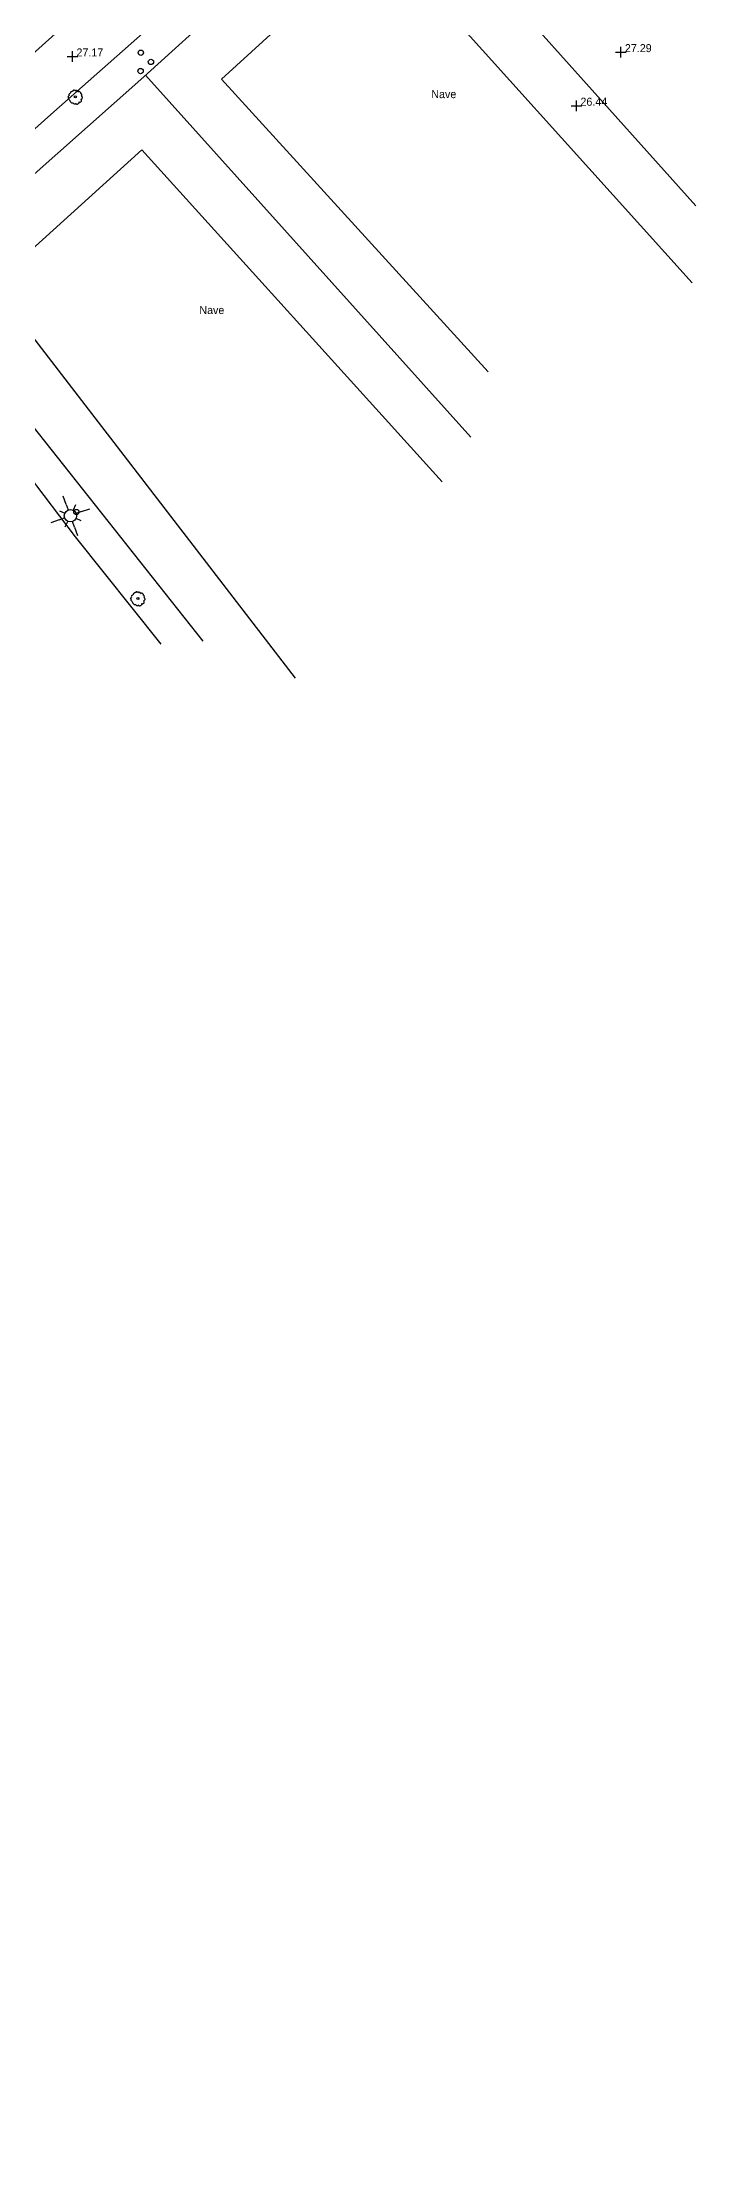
# Model space of a CAD drawing. Extents: x 471511 to 473316, y 4381952 to 4383346.
# Drawn here: x 472074.6 to 472135.8, y 4382256.7 to 4382454.5 of the extents above; entities that cross this region are included whole.
import ezdxf
from ezdxf.enums import TextEntityAlignment as Align

# ---------------------------------------------------------------- set-up
doc = ezdxf.new("R2010")
doc.units = 0
doc.header["$LTSCALE"] = 4
doc.header["$MEASUREMENT"] = 0
doc.header["$PDMODE"] = 2
doc.header["$PDSIZE"] = 0.5
doc.layers.get('0').update_dxf_attribs({"linetype": 'CONTINUOUS'})
for name, color, linetype in [('410', 201, 'CONTINUOUS'), ('411', 12, 'CONTINUOUS'), ('444', 7, 'CONTINUOUS'), ('7101', 7, 'CONTINUOUS'), ('7400', 2, 'CONTINUOUS'), ('7440', 7, 'CONTINUOUS'), ('7515', 53, 'CONTINUOUS'), ('8444', 7, 'CONTINUOUS')]:
    doc.layers.add(name, color=color, linetype=linetype)

# ---------------------------------------------------------------- blocks, each defined once
blk = doc.blocks.new('FAROLA')
at = {"color": 7}
for p, q in [((-1.04, 0.43), (-1.8, 0.75)), ((-1.04, 0.43), (-0.54, 0.22)), ((-0.43, 1.04), (-0.22, 0.54)), ((0.43, 1.04), (0.22, 0.54)), ((0.43, 1.04), (0.75, 1.8)), ((1.04, 0.43), (0.54, 0.22)), ((-1.04, -0.43), (-0.54, -0.22)), ((-0.43, -1.04), (-0.75, -1.8)), ((-0.43, -1.04), (-0.22, -0.54)), ((0.43, -1.04), (0.22, -0.54)), ((1.04, -0.43), (0.54, -0.22)), ((1.04, -0.43), (1.8, -0.75))]:
    blk.add_line(p, q, dxfattribs=at)
blk.add_circle((0, 0), 0.58, dxfattribs=at)
blk = doc.blocks.new('ARBOL')
at = {"color": 3}
for p, q in [((-1.26, 0.07), (-1.27, -0.01)), ((-1.23, 0.15), (-1.26, 0.07)), ((-1.17, 0.24), (-1.23, 0.15)), ((-1.18, 0.48), (-1.21, 0.39)), ((-1.21, 0.39), (-1.2, 0.31)), ((-1.2, 0.31), (-1.16, 0.22)), ((-1.11, 0.55), (-1.18, 0.48)), ((-1.03, 0.59), (-1.11, 0.55)), ((-1.01, 0.67), (-1.03, 0.59)), ((-0.96, 0.76), (-1.01, 0.67)), ((-0.92, 0.97), (-0.96, 0.88)), ((-0.96, 0.88), (-0.96, 0.7)), ((-0.85, 1.04), (-0.92, 0.97)), ((-0.77, 1.08), (-0.85, 1.04)), ((-0.7, 1.09), (-0.77, 1.08)), ((-0.5, 1.09), (-0.7, 1.09)), ((-0.49, 1.11), (-0.5, 1.08)), ((-0.46, 1.23), (-0.49, 1.11)), ((-0.38, 1.32), (-0.46, 1.23)), ((-0.31, 1.35), (-0.38, 1.32)), ((-0.23, 1.36), (-0.31, 1.35)), ((-0.11, 1.36), (-0.23, 1.36)), ((0, 1.35), (-0.11, 1.36)), ((0.07, 1.26), (0, 1.35)), ((0.12, 1.18), (0.07, 1.26)), ((0.17, 1.25), (0.12, 1.16)), ((0.12, 1.16), (0.12, 1.16)), ((0.24, 1.31), (0.17, 1.25)), ((0.32, 1.32), (0.24, 1.31)), ((0.39, 1.31), (0.32, 1.32)), ((0.55, 1.31), (0.39, 1.31)), ((0.62, 1.26), (0.55, 1.31)), ((0.7, 1.22), (0.62, 1.26)), ((0.76, 1.14), (0.7, 1.22)), ((0.77, 0.97), (0.7, 0.98)), ((0.77, 1.05), (0.76, 1.14)), ((0.77, 0.97), (0.77, 1.05)), ((0.86, 0.95), (0.77, 0.97)), ((0.96, 0.93), (0.86, 0.95)), ((1.03, 0.87), (0.96, 0.93)), ((1.07, 0.79), (1.03, 0.87)), ((1.08, 0.7), (1.07, 0.79)), ((1.1, 0.49), (1.07, 0.51)), ((1.08, 0.6), (1.08, 0.7)), ((1.09, 0.52), (1.08, 0.6)), ((1.17, 0.48), (1.1, 0.49)), ((1.25, 0.41), (1.17, 0.48)), ((1.29, 0.32), (1.25, 0.41)), ((1.3, 0.24), (1.29, 0.32)), ((1.3, 0.15), (1.3, 0.24)), ((1.31, 0.06), (1.3, 0.15)), ((1.31, -0.03), (1.31, 0.06)), ((-1.27, -0.01), (-1.26, -0.13)), ((-1.26, -0.13), (-1.26, -0.21)), ((-1.26, -0.21), (-1.23, -0.3)), ((-1.23, -0.3), (-1.16, -0.32)), ((-1.16, -0.32), (-1.08, -0.34)), ((-1.08, -0.34), (-1.01, -0.35)), ((-1.01, -0.35), (-0.95, -0.35)), ((-0.96, -0.38), (-1.01, -0.49)), ((-1.01, -0.49), (-1, -0.58)), ((-1, -0.58), (-0.96, -0.66)), ((-0.96, -0.66), (-0.96, -0.74)), ((-0.96, -0.74), (-0.88, -0.8)), ((-0.88, -0.8), (-0.8, -0.81)), ((-0.8, -0.81), (-0.72, -0.81)), ((-0.76, -0.81), (-0.75, -0.9)), ((-0.75, -0.9), (-0.73, -0.98)), ((-0.73, -0.98), (-0.68, -1.07)), ((-0.68, -1.07), (-0.61, -1.15)), ((-0.61, -1.15), (-0.53, -1.14)), ((-0.53, -1.14), (-0.45, -1.12)), ((-0.45, -1.12), (-0.37, -1.07)), ((-0.37, -1.05), (-0.37, -1.15)), ((-0.37, -1.15), (-0.27, -1.21)), ((-0.27, -1.21), (-0.19, -1.22)), ((-0.19, -1.22), (-0.07, -1.22)), ((-0.07, -1.22), (0.01, -1.25)), ((0.01, -1.25), (0.08, -1.22)), ((0.08, -1.22), (0.16, -1.16)), ((0.16, -1.16), (0.18, -1.08)), ((0.18, -1.11), (0.25, -1.15)), ((0.25, -1.15), (0.32, -1.16)), ((0.32, -1.16), (0.4, -1.16)), ((0.4, -1.16), (0.47, -1.18)), ((0.47, -1.18), (0.55, -1.16)), ((0.55, -1.16), (0.62, -1.14)), ((0.62, -1.14), (0.7, -1.09)), ((0.7, -1.09), (0.75, -0.93)), ((0.78, -0.99), (0.74, -0.96)), ((0.85, -0.98), (0.78, -0.99)), ((0.93, -0.93), (0.85, -0.98)), ((1.02, -0.92), (0.93, -0.93)), ((1.06, -0.69), (0.98, -0.69)), ((1.06, -0.85), (1.02, -0.92)), ((1.03, -0.69), (1.05, -0.77)), ((1.05, -0.77), (1.06, -0.85)), ((1.13, -0.65), (1.06, -0.69)), ((1.2, -0.61), (1.13, -0.65)), ((1.2, -0.21), (1.27, -0.14)), ((1.2, -0.6), (1.21, -0.59)), ((1.22, -0.31), (1.21, -0.23)), ((1.21, -0.41), (1.22, -0.31)), ((1.21, -0.51), (1.21, -0.41)), ((1.21, -0.59), (1.21, -0.51)), ((1.27, -0.14), (1.31, -0.03))]:
    blk.add_line(p, q, dxfattribs=at)
at = {"color": 25}
blk.add_circle((0, 0), 0.19, dxfattribs=at)
blk = doc.blocks.new('MOJON')
blk.add_circle((0, 0), 0.25)
blk = doc.blocks.new('COTA')
at = {"color": 7}
blk.add_point((0, 0), dxfattribs=at)

msp = doc.modelspace()

# ---------------------------------------------------------------- linework, layer by layer
at = {"layer": '410'}
for points in [[(472089.65, 4382398.413, 27.393), (472064.725, 4382429.896, 28.113), (472065.173, 4382434.519, 28.143), (472084.103, 4382451.281, 28.203), (472106.687, 4382471.739, 28.203), (472135.818, 4382439.21, 27.723)], [(472084.266, 4382451.429, 28.203), (472114.746, 4382417.521, 28.233)]]:
    msp.add_polyline3d(points, dxfattribs=at)
at = {"layer": '411'}
for points in [[(472119.994, 4382494.339, 27.799), (472118.791, 4382493.324, 27.589), (472118.009, 4382492.968, 27.574), (472111.644, 4382487.352, 27.484), (472090.071, 4382468.061, 27.274), (472079.137, 4382458.309, 27.274), (472067.558, 4382447.944, 27.244), (472055.797, 4382437.478, 26.989), (472045.198, 4382428.051, 27.049), (472033.647, 4382417.725, 27.019), (472018.829, 4382404.588, 27.041), (472002.017, 4382389.662, 27.259), (471985.437, 4382374.904, 27.469), (471970.613, 4382361.554, 27.563), (471954.82, 4382347.551, 27.679), (471939.069, 4382333.49, 27.701), (471923.155, 4382319.166, 28.005), (471901.671, 4382300.145, 28.092), (471882.171, 4382282.662, 28.208), (471865.964, 4382268.244, 28.244), (471853.531, 4382257.162, 28.012), (471837.789, 4382243.098, 27.889)], [(472085.74, 4382398.115, 26.478), (472077.7, 4382408.182, 26.508), (472067.383, 4382421.734, 26.733), (472061.102, 4382429.603, 26.943), (472060.626, 4382430.884, 26.943), (472060.576, 4382432.184, 27.033), (472060.856, 4382433.611, 27.048), (472061.435, 4382434.89, 27.063), (472062.058, 4382435.78, 27.063), (472063.045, 4382436.762, 27.063), (472075.679, 4382447.999, 27.138), (472089.355, 4382460.122, 27.183)]]:
    msp.add_polyline3d(points, dxfattribs=at)
at = {"layer": '444'}
for points in [[(472116.378, 4382423.632, 38.253), (472091.377, 4382451.07, 38.253), (472106.165, 4382464.578, 38.253), (472135.473, 4382431.99, 38.253)], [(472098.328, 4382394.924, 37.683), (472069.942, 4382431.809, 37.713), (472083.93, 4382444.441, 37.713), (472112.06, 4382413.339, 37.713)]]:
    msp.add_polyline3d(points, dxfattribs=at)

# ---------------------------------------------------------------- block references
at = {"layer": '7101'}
for p in [(472128.796, 4382453.603, 27.292), (472077.414, 4382453.201, 27.172), (472124.632, 4382448.579, 26.437)]:
    msp.add_blockref('COTA', p, dxfattribs=at)
at = {"layer": '7400', "rotation": 222.6000043791743}
msp.add_blockref('FAROLA', (472077.224, 4382410.151, 26.673), dxfattribs=at)
at = {"layer": '7440', "rotation": 222.6000043791743}
for p in [(472083.826, 4382453.545, 27.408), (472083.804, 4382451.825, 27.318), (472084.771, 4382452.683, 27.318), (472077.788, 4382410.502, 26.598)]:
    msp.add_blockref('MOJON', p, dxfattribs=at)
at = {"layer": '7515', "xscale": 0.5, "yscale": 0.5, "zscale": 0.5, "rotation": 222.6000043791743}
for p in [(472077.69, 4382449.413, 30.723), (472083.556, 4382402.398, 29.523)]:
    msp.add_blockref('ARBOL', p, dxfattribs=at)

# ---------------------------------------------------------------- texts
at = {"layer": '7101'}
for s, p in [('27.17', (472077.794, 4382453.201, 27.17)), ('27.29', (472129.176, 4382453.603, 27.29)), ('26.44', (472125.012, 4382448.579, 26.44))]:
    msp.add_text(s, height=0.75, dxfattribs=at).set_placement(p)
at = {"layer": '8444'}
for p in [(472112.209, 4382449.667, 38.133), (472090.476, 4382429.431, 37.563)]:
    msp.add_text('Nave', height=0.75, dxfattribs=at).set_placement(p, align=Align.MIDDLE_CENTER)

doc.saveas('drawing.dxf')
